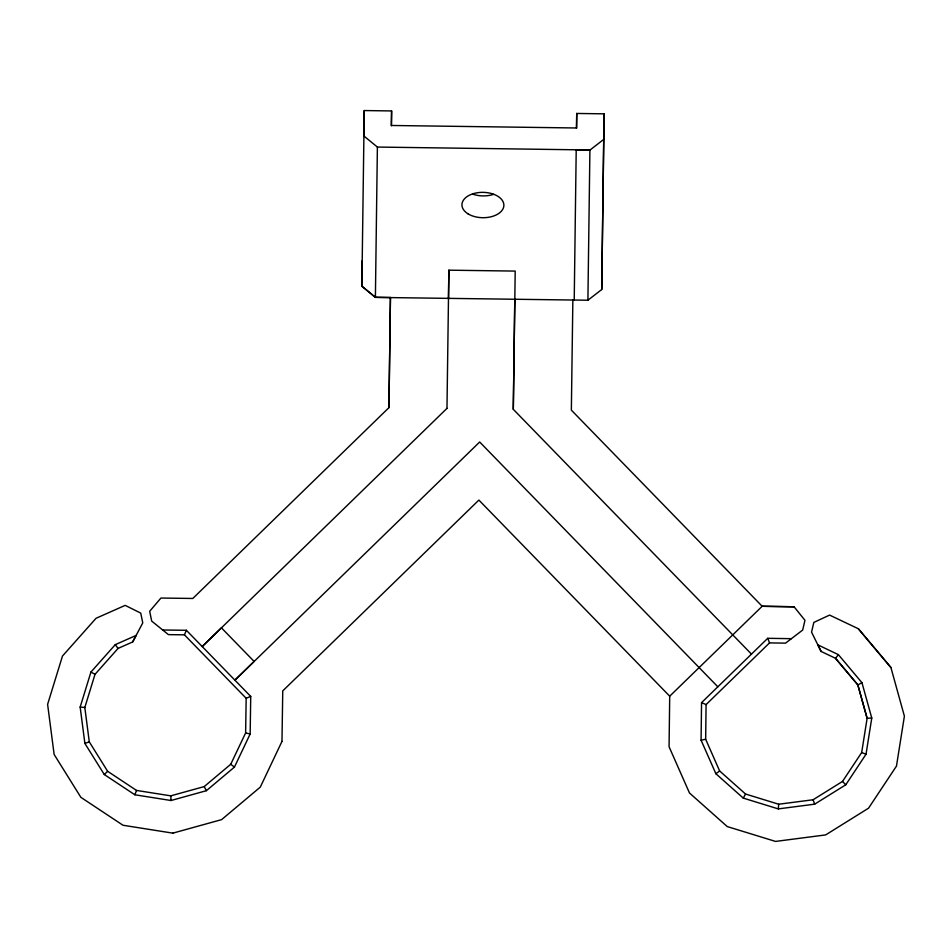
<?xml version="1.0" encoding="UTF-8"?>
<svg xmlns="http://www.w3.org/2000/svg" width="952" height="952" viewBox="0 0 952 952"><rect width="100%" height="100%" fill="white"/><g stroke="black" fill="none" stroke-linecap="round" stroke-linejoin="round"><path stroke-width="1.43" d="M769.561 642.874L706.087 704.587L705.658 739.252L719.652 770.977L745.559 794.027L778.7 804.226L813.091 799.763L842.52 781.425L861.679 752.532L867.117 718.284L857.847 684.869L835.547 658.32L821.088 651.442L817.839 644.849L838.391 654.655L861.965 682.715L871.77 718.046L866.022 754.246L845.769 784.793L814.65 804.178L778.296 808.902L743.262 798.097L715.88 773.738L701.077 740.192L701.553 702.635L767.728 638.304L769.549 642.897L785.567 643.124L802.679 630.057L804.964 620.311L794.075 606.769L762.171 606.281L669.708 696.198L669.066 746.737L689.474 792.968L727.233 826.562L775.535 841.425L825.658 834.916L868.545 808.188L896.475 766.074L904.4 716.166L890.893 667.471L858.383 628.772L829.597 615.087L813.829 622.418L811.556 632.128L821.088 651.466M362.236 260.646L361.879 286.207L375.397 297.393L587.908 300.225L601.735 289.515L604.092 113.835L576.733 113.455L576.531 127.984L391.391 125.474L391.605 110.944L364.247 110.551L363.854 135.969L377.385 147.06L590.073 149.976L603.735 139.397L604.092 113.835M364.247 110.551L361.867 286.207L375.397 297.286L390.451 297.5L388.94 407.646L192.816 598.463L160.936 598.046L149.678 611.279L151.689 621.085L168.433 634.627L184.438 634.841L246.163 698.28L245.628 732.957L230.741 764.266L204.204 786.59L170.789 795.848L136.541 790.434L107.635 771.287L89.286 741.858L84.811 707.479L95.01 674.337L118.048 648.419L132.685 641.946L142.752 622.917L140.741 613.112L125.188 605.365L96.057 618.276L62.475 656.047L47.612 704.349L54.133 754.46L80.884 797.348L123.01 825.253L172.931 833.155M375.397 297.393L377.385 147.06M391.403 125.807L391.605 110.944M388.94 407.646L390.451 297.5M446.976 408.408L448.868 270.178L515.199 271.082L513.295 409.324L751.473 654.119M448.499 298.297L448.868 270.178M513.295 409.3L514.818 299.202M572.854 300.023L571.355 410.145L762.171 606.281L794.075 606.769M574.223 300.035L576.21 149.785L590.073 149.976M576.531 128.33L576.733 113.455M587.908 300.225L589.907 150.107M601.735 289.515L603.735 139.397M132.685 641.946L136.112 635.436L115.287 644.647L90.94 672.041L80.158 707.074L84.883 743.429L104.292 774.535L134.851 794.777L171.051 800.513L206.37 790.696L234.43 767.098L250.162 733.992L250.733 696.436L186.378 630.283L162.709 629.998M281.982 741.453L282.756 690.89L478.88 500.074L669.708 696.198M778.296 808.902L778.7 804.238M134.851 794.777L136.541 790.434M184.426 634.817L186.378 630.283M281.97 741.418L260.301 787.102L221.614 819.624L172.919 833.119M743.262 798.097L745.559 794.027M838.391 654.655L835.535 658.344L857.847 684.893L867.117 718.296L871.77 718.046M446.964 408.384L202.205 646.551L221.411 627.832L254.125 661.45L234.906 680.168L479.677 442.002L717.832 686.808M104.292 774.535L107.635 771.287M715.88 773.738L719.652 770.977M857.847 684.893L861.965 682.715M246.151 698.256L250.733 696.436M84.883 743.429L89.286 741.858M701.077 740.192L705.658 739.252M767.728 638.304L791.398 638.685M80.158 707.074L84.811 707.479M245.616 732.933L250.162 733.992M861.679 752.544L866.022 754.246M701.553 702.635L706.087 704.587M90.94 672.041L95.01 674.337M230.741 764.254L234.43 767.098M842.508 781.449L845.769 784.793M858.371 628.808L890.882 667.495M115.287 644.647L118.048 648.419M204.192 786.566L206.37 790.696M813.079 799.775L814.65 804.178M170.789 795.848L171.051 800.513M493.552 194.363A20.98 12.685 0.8 0 1 472.573 194.077M467.956 213.795A20.98 12.685 0.8 0 0 503.12 208.595A20.98 12.685 0.8 0 0 477.63 192.709A20.98 12.685 0.8 0 0 467.956 213.795"/></g></svg>
